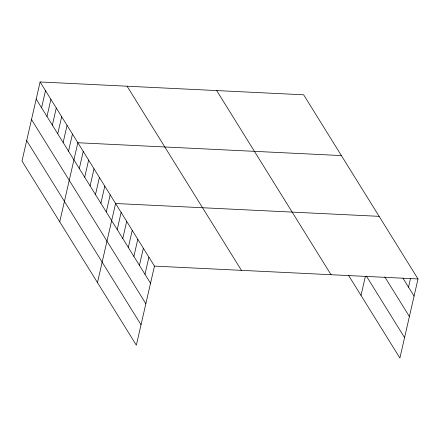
<?xml version="1.0" encoding="UTF-8"?>
<svg xmlns="http://www.w3.org/2000/svg" width="440" height="440" viewBox="0 0 440 440"><rect width="100%" height="100%" fill="white"/><g stroke="black" fill="none" stroke-linecap="round" stroke-linejoin="round"><path stroke-width="0.66" d="M40.112 81.972L22 161.051L136.351 345.191L154.462 266.112L40.112 81.972L303.65 94.809L418 278.949L399.889 358.028L348.43 275.165M41.58 107.784L45.502 90.651M46.97 116.468L50.892 99.33M52.36 125.147L56.282 108.014M57.75 133.826L61.677 116.694M63.14 142.511L67.067 125.373M68.53 151.19L72.457 134.057M59.736 221.815L77.847 142.736L341.385 155.579M79.316 168.553L83.237 151.415M84.706 177.232L88.627 160.1M90.096 185.911L94.017 168.779M95.486 194.596L99.407 177.458M100.876 203.274L104.803 186.142M106.266 211.954L110.193 194.821M97.471 282.584L115.583 203.5L379.12 216.343M117.211 229.581L121.138 212.448M122.766 238.524L126.693 221.392M128.321 247.467L132.242 230.335M133.876 256.41L137.797 239.278M139.425 265.359L143.352 248.221M144.98 274.302L148.907 257.169M361.009 295.422L365.398 276.26M408.524 287.139L410.482 278.575M154.462 266.112L418 278.949M402.969 278.196L414.079 296.087M384.747 276.837L409.393 316.525M366.388 276.1L404.569 337.59M216.684 90.574L331.034 274.714M127.078 86.207L241.428 270.347M36.19 99.105L150.535 283.245M31.504 119.548L145.855 303.688M26.681 140.608L141.031 324.748"/></g></svg>
